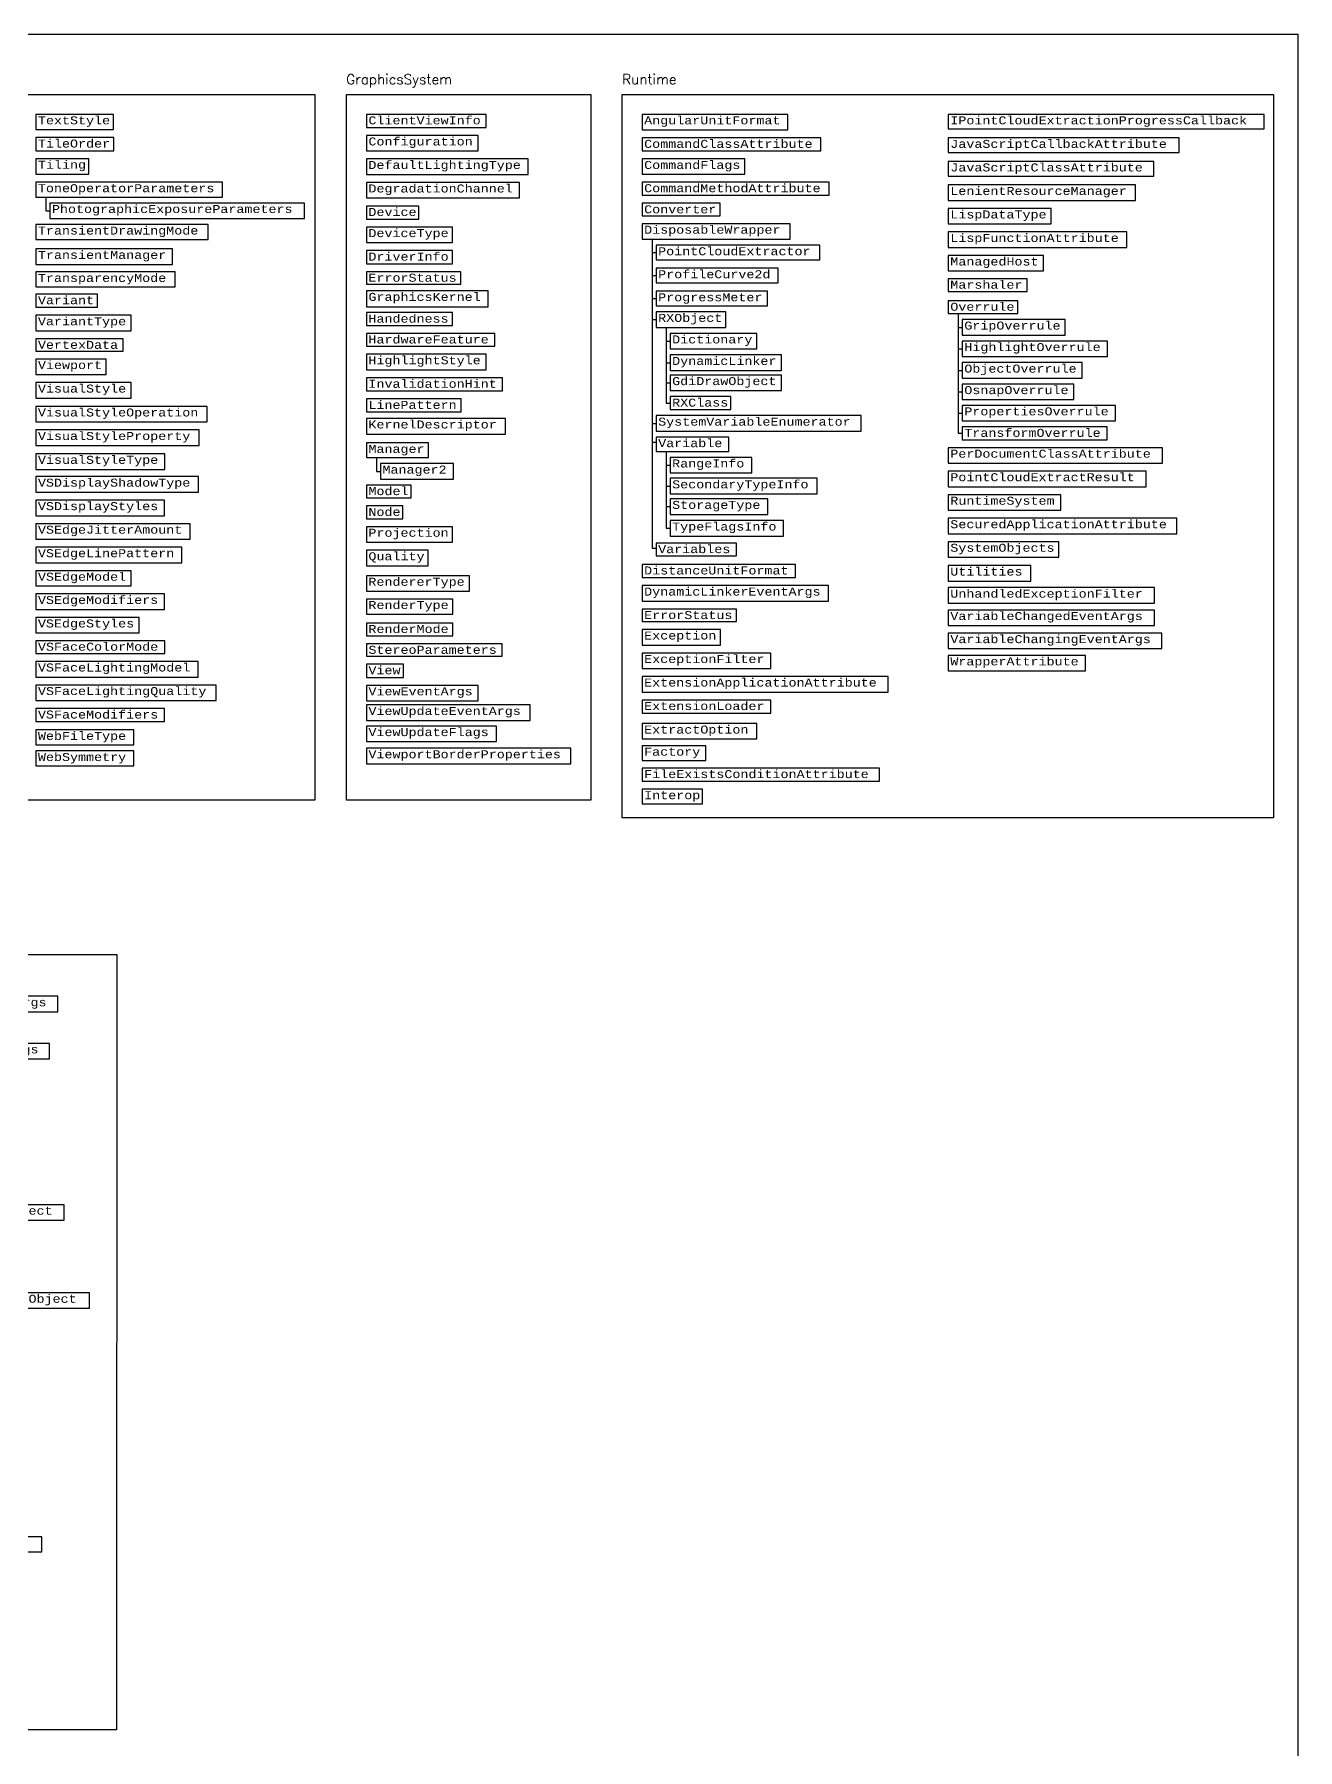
# Model space of a CAD drawing. Header units: inches. Extents: x 349 to 921, y -344 to 10.
# Drawn here: x 857.8 to 920.9, y -84.6 to 1.1 of the extents above; entities that cross this region are included whole.
import ezdxf

# ---------------------------------------------------------------- set-up
doc = ezdxf.new("R2010")
doc.units = ezdxf.units.IN
doc.header["$MEASUREMENT"] = 0
for name, color, linetype in [('Managed classes', 3, 'Continuous'), ('ObjectARX 2009 Managed classes', 7, 'Continuous'), ('ObjectARX 2010 Managed classes', 7, 'Continuous')]:
    doc.layers.add(name, color=color, linetype=linetype)
doc.styles.add('Categories', font='romanc.shx', dxfattribs={"height": 0.5})
doc.styles.add('PureManaged', font='cour.ttf', dxfattribs={"height": 0.4})
doc.styles.get("Standard").update_dxf_attribs({"font": 'cour.ttf'})

msp = doc.modelspace()

# ---------------------------------------------------------------- linework, layer by layer
for p, q in [((858.382, -7.032), (858.382, -7.72)), ((858.382, -7.72), (858.582, -7.72)), ((888.68, -9.142), (888.68, -24.583)), ((888.68, -9.808), (888.88, -9.808)), ((888.68, -10.958), (888.88, -10.958)), ((888.68, -12.108), (888.88, -12.108)), ((903.981, -12.857), (903.981, -18.84)), ((888.68, -13.161), (888.88, -13.161)), ((889.38, -13.549), (889.38, -17.328)), ((903.981, -13.545), (904.181, -13.545)), ((889.38, -14.237), (889.58, -14.237)), ((889.38, -15.312), (889.58, -15.312)), ((903.981, -14.62), (904.181, -14.62)), ((903.981, -15.695), (904.181, -15.695)), ((889.38, -16.32), (889.58, -16.32)), ((903.981, -16.764), (904.181, -16.764)), ((889.38, -17.328), (889.58, -17.328)), ((903.981, -17.832), (904.181, -17.832)), ((888.68, -18.347), (888.88, -18.347)), ((903.981, -18.84), (904.181, -18.84)), ((888.68, -19.287), (888.88, -19.287)), ((874.9, -20.055), (874.9, -20.743)), ((889.38, -19.749), (889.38, -23.589)), ((889.38, -20.437), (889.58, -20.437)), ((874.9, -20.743), (875.1, -20.743)), ((889.38, -21.478), (889.58, -21.478)), ((889.38, -22.507), (889.58, -22.507)), ((889.38, -23.589), (889.58, -23.589)), ((888.68, -24.583), (888.88, -24.583))]:
    msp.add_line(p, q)
for points in [[(636.228, 1.1), (920.942, 1.1), (920.942, -185.231), (636.229, -185.231)], [(772.659, -1.9), (871.828, -1.9), (871.828, -37.18), (772.659, -37.18)], [(873.4, -1.9), (885.608, -1.9), (885.608, -37.18), (873.4, -37.18)], [(887.18, -1.9), (919.735, -1.9), (919.735, -38.052), (887.18, -38.052)], [(857.882, -2.9), (857.882, -3.661), (861.76, -3.661), (861.76, -2.9)], [(874.4, -2.9), (874.4, -3.555), (880.389, -3.555), (880.389, -2.9)], [(888.18, -2.9), (888.18, -3.675), (895.467, -3.675), (895.467, -2.9)], [(903.481, -2.9), (903.481, -3.632), (919.267, -3.632), (919.267, -2.9)], [(857.882, -4.061), (857.882, -4.716), (861.775, -4.716), (861.775, -4.061)], [(874.4, -3.955), (874.4, -4.73), (879.978, -4.73), (879.978, -3.955)], [(888.18, -4.075), (888.18, -4.73), (897.106, -4.73), (897.106, -4.075)], [(903.481, -4.077), (903.481, -4.809), (915.013, -4.809), (915.013, -4.077)], [(857.882, -5.116), (857.882, -5.891), (860.527, -5.891), (860.527, -5.116)], [(874.4, -5.13), (874.4, -5.905), (882.475, -5.905), (882.475, -5.13)], [(888.18, -5.13), (888.18, -5.891), (893.308, -5.891), (893.308, -5.13)], [(903.481, -5.254), (903.481, -5.986), (913.752, -5.986), (913.752, -5.254)], [(857.882, -6.291), (857.882, -7.032), (867.206, -7.032), (867.206, -6.291)], [(874.4, -6.305), (874.4, -7.081), (882.046, -7.081), (882.046, -6.305)], [(888.18, -6.291), (888.18, -6.946), (897.526, -6.946), (897.526, -6.291)], [(903.481, -6.428), (903.481, -7.203), (912.842, -7.203), (912.842, -6.428)], [(858.582, -7.332), (858.582, -8.108), (871.311, -8.108), (871.311, -7.332)], [(874.4, -7.481), (874.4, -8.136), (877.013, -8.136), (877.013, -7.481)], [(888.18, -7.346), (888.18, -7.966), (892.079, -7.966), (892.079, -7.346)], [(903.481, -7.603), (903.481, -8.378), (908.625, -8.378), (908.625, -7.603)], [(857.882, -8.408), (857.882, -9.149), (866.494, -9.149), (866.494, -8.408)], [(874.4, -8.536), (874.4, -9.311), (878.694, -9.311), (878.694, -8.536)], [(888.18, -8.366), (888.18, -9.142), (895.573, -9.142), (895.573, -8.366)], [(903.481, -8.778), (903.481, -9.554), (912.407, -9.554), (912.407, -8.778)], [(857.882, -9.626), (857.882, -10.402), (864.716, -10.402), (864.716, -9.626)], [(874.4, -9.711), (874.4, -10.366), (878.698, -10.366), (878.698, -9.711)], [(888.88, -9.442), (888.88, -10.174), (897.067, -10.174), (897.067, -9.442)], [(903.481, -9.954), (903.481, -10.715), (908.245, -10.715), (908.245, -9.954)], [(857.882, -10.776), (857.882, -11.517), (864.839, -11.517), (864.839, -10.776)], [(874.4, -10.766), (874.4, -11.386), (879.121, -11.386), (879.121, -10.766)], [(888.88, -10.592), (888.88, -11.324), (894.982, -11.324), (894.982, -10.592)], [(903.481, -11.115), (903.481, -11.755), (907.415, -11.755), (907.415, -11.115)], [(857.882, -11.889), (857.882, -12.544), (860.967, -12.544), (860.967, -11.889)], [(874.4, -11.723), (874.4, -12.515), (880.488, -12.515), (880.488, -11.723)], [(888.88, -11.742), (888.88, -12.474), (894.442, -12.474), (894.442, -11.742)], [(874.4, -12.811), (874.4, -13.451), (878.694, -13.451), (878.694, -12.811)], [(888.88, -12.774), (888.88, -13.549), (892.361, -13.549), (892.361, -12.774)], [(903.481, -12.217), (903.481, -12.857), (906.953, -12.857), (906.953, -12.217)], [(857.882, -12.944), (857.882, -13.719), (862.644, -13.719), (862.644, -12.944)], [(904.181, -13.157), (904.181, -13.932), (909.325, -13.932), (909.325, -13.157)], [(857.882, -14.119), (857.882, -14.73), (862.237, -14.73), (862.237, -14.119)], [(874.4, -13.851), (874.4, -14.492), (880.812, -14.492), (880.812, -13.851)], [(889.58, -13.849), (889.58, -14.624), (893.91, -14.624), (893.91, -13.849)], [(904.181, -14.232), (904.181, -15.008), (911.433, -15.008), (911.433, -14.232)], [(857.882, -15.13), (857.882, -15.906), (861.388, -15.906), (861.388, -15.13)], [(874.4, -14.892), (874.4, -15.667), (880.392, -15.667), (880.392, -14.892)], [(889.58, -14.924), (889.58, -15.7), (895.149, -15.7), (895.149, -14.924)], [(904.181, -15.308), (904.181, -16.083), (910.174, -16.083), (910.174, -15.308)], [(874.4, -16.067), (874.4, -16.722), (881.194, -16.722), (881.194, -16.067)], [(889.58, -15.932), (889.58, -16.708), (895.149, -16.708), (895.149, -15.932)], [(857.882, -16.306), (857.882, -17.081), (862.644, -17.081), (862.644, -16.306)], [(874.4, -17.122), (874.4, -17.776), (879.138, -17.776), (879.138, -17.122)], [(889.58, -17.008), (889.58, -17.648), (892.62, -17.648), (892.62, -17.008)], [(904.181, -16.383), (904.181, -17.144), (909.753, -17.144), (909.753, -16.383)], [(857.882, -17.5), (857.882, -18.276), (866.439, -18.276), (866.439, -17.5)], [(888.88, -17.959), (888.88, -18.735), (899.12, -18.735), (899.12, -17.959)], [(904.181, -17.444), (904.181, -18.219), (911.829, -18.219), (911.829, -17.444)], [(857.882, -18.676), (857.882, -19.451), (866.041, -19.451), (866.041, -18.676)], [(874.4, -18.099), (874.4, -18.891), (881.348, -18.891), (881.348, -18.099)], [(904.181, -18.519), (904.181, -19.16), (911.421, -19.16), (911.421, -18.519)], [(874.4, -19.323), (874.4, -20.055), (877.494, -20.055), (877.494, -19.323)], [(888.88, -19.034), (888.88, -19.749), (892.505, -19.749), (892.505, -19.034)], [(903.481, -19.56), (903.481, -20.335), (914.19, -20.335), (914.19, -19.56)], [(857.882, -19.867), (857.882, -20.642), (864.325, -20.642), (864.325, -19.867)], [(875.1, -20.355), (875.1, -21.131), (878.75, -21.131), (878.75, -20.355)], [(889.58, -20.049), (889.58, -20.824), (893.659, -20.824), (893.659, -20.049)], [(857.882, -21.007), (857.882, -21.782), (866.005, -21.782), (866.005, -21.007)], [(874.4, -21.431), (874.4, -22.071), (876.629, -22.071), (876.629, -21.431)], [(889.58, -21.091), (889.58, -21.866), (896.93, -21.866), (896.93, -21.091)], [(903.481, -20.735), (903.481, -21.511), (913.37, -21.511), (913.37, -20.735)], [(857.882, -22.182), (857.882, -22.958), (864.308, -22.958), (864.308, -22.182)], [(889.58, -22.119), (889.58, -22.894), (894.454, -22.894), (894.454, -22.119)], [(903.481, -21.911), (903.481, -22.686), (909.108, -22.686), (909.108, -21.911)], [(874.4, -22.471), (874.4, -23.111), (876.211, -23.111), (876.211, -22.471)], [(903.481, -23.086), (903.481, -23.861), (914.908, -23.861), (914.908, -23.086)], [(857.882, -23.358), (857.882, -24.133), (865.589, -24.133), (865.589, -23.358)], [(874.4, -23.511), (874.4, -24.287), (878.7, -24.287), (878.7, -23.511)], [(889.58, -23.201), (889.58, -23.977), (895.252, -23.977), (895.252, -23.201)], [(857.882, -24.533), (857.882, -25.309), (865.179, -25.309), (865.179, -24.533)], [(874.4, -24.687), (874.4, -25.462), (877.487, -25.462), (877.487, -24.687)], [(888.88, -24.33), (888.88, -24.971), (892.888, -24.971), (892.888, -24.33)], [(903.481, -24.261), (903.481, -25.037), (909.009, -25.037), (909.009, -24.261)], [(857.882, -25.709), (857.882, -26.47), (862.635, -26.47), (862.635, -25.709)], [(888.18, -25.396), (888.18, -26.051), (895.839, -26.051), (895.839, -25.396)], [(903.481, -25.45), (903.481, -26.226), (907.608, -26.226), (907.608, -25.45)], [(874.4, -25.962), (874.4, -26.723), (879.558, -26.723), (879.558, -25.962)], [(888.18, -26.451), (888.18, -27.226), (897.499, -27.226), (897.499, -26.451)], [(903.481, -26.555), (903.481, -27.33), (913.78, -27.33), (913.78, -26.555)], [(857.882, -26.87), (857.882, -27.645), (864.308, -27.645), (864.308, -26.87)], [(874.4, -27.123), (874.4, -27.884), (878.717, -27.884), (878.717, -27.123)], [(857.882, -28.045), (857.882, -28.806), (863.047, -28.806), (863.047, -28.045)], [(888.18, -27.626), (888.18, -28.247), (892.901, -28.247), (892.901, -27.626)], [(903.481, -27.674), (903.481, -28.45), (913.78, -28.45), (913.78, -27.674)], [(874.4, -28.322), (874.4, -28.963), (878.717, -28.963), (878.717, -28.322)], [(888.18, -28.647), (888.18, -29.422), (892.091, -29.422), (892.091, -28.647)], [(903.481, -28.829), (903.481, -29.604), (914.151, -29.604), (914.151, -28.829)], [(857.882, -29.206), (857.882, -29.846), (864.325, -29.846), (864.325, -29.206)], [(874.4, -29.363), (874.4, -29.983), (881.189, -29.983), (881.189, -29.363)], [(888.18, -29.822), (888.18, -30.598), (894.613, -30.598), (894.613, -29.822)], [(903.481, -29.941), (903.481, -30.716), (910.337, -30.716), (910.337, -29.941)], [(857.882, -30.246), (857.882, -31.022), (865.996, -31.022), (865.996, -30.246)], [(874.4, -30.383), (874.4, -31.038), (876.256, -31.038), (876.256, -30.383)], [(857.882, -31.422), (857.882, -32.197), (866.882, -32.197), (866.882, -31.422)], [(874.4, -31.438), (874.4, -32.213), (879.986, -32.213), (879.986, -31.438)], [(888.18, -30.998), (888.18, -31.773), (900.481, -31.773), (900.481, -30.998)], [(874.4, -32.42), (874.4, -33.195), (882.591, -33.195), (882.591, -32.42)], [(888.18, -32.173), (888.18, -32.828), (894.613, -32.828), (894.613, -32.173)], [(857.882, -32.597), (857.882, -33.252), (864.308, -33.252), (864.308, -32.597)], [(888.18, -33.348), (888.18, -34.103), (893.912, -34.103), (893.912, -33.348)], [(857.882, -33.665), (857.882, -34.406), (862.768, -34.406), (862.768, -33.665)], [(874.4, -33.475), (874.4, -34.25), (880.899, -34.25), (880.899, -33.475)], [(857.882, -34.719), (857.882, -35.46), (862.768, -35.46), (862.768, -34.719)], [(874.4, -34.582), (874.4, -35.358), (884.608, -35.358), (884.608, -34.582)], [(888.18, -34.454), (888.18, -35.186), (891.356, -35.186), (891.356, -34.454)], [(888.18, -35.573), (888.18, -36.228), (900.036, -36.228), (900.036, -35.573)], [(888.18, -36.628), (888.18, -37.36), (891.203, -37.36), (891.203, -36.628)], [(790.909, -44.885), (861.92, -44.885), (861.906, -83.641), (790.895, -83.641)], [(845.888, -46.979), (845.888, -47.754), (858.982, -47.754), (858.982, -46.979)], [(845.888, -49.33), (845.888, -50.105), (858.561, -50.105), (858.561, -49.33)], [(846.588, -57.394), (846.588, -58.17), (859.3, -58.17), (859.3, -57.394)], [(846.588, -61.796), (846.588, -62.571), (860.561, -62.571), (860.561, -61.796)], [(846.588, -73.986), (846.588, -74.739), (858.178, -74.739), (858.178, -73.986)]]:
    msp.add_lwpolyline(points, close=True)

# ---------------------------------------------------------------- texts
at = {"color": 1, "char_height": 0.5, "attachment_point": 1, "style": 'Categories'}
for s, insert, width in [('GraphicsSystem', (873.389, -0.9), 5.20387), ('Runtime', (887.18, -0.9), 3.16522)]:
    msp.add_mtext(s, dxfattribs=dict(at, insert=insert, width=width))
at = {"layer": 'Managed classes', "char_height": 0.4, "attachment_point": 1, "style": 'PureManaged'}
for s, insert in [('{\\Fcourier new;TextStyle}', (857.982, -3)), ('{\\Fcourier new;ClientViewInfo}', (874.5, -3)), ('{\\Fcourier new;AngularUnitFormat}', (888.28, -3)), ('{\\Fcourier new|c0;IPointCloudExtractionProgressCallback}', (903.581, -3)), ('{\\Fcourier new;TileOrder}', (857.982, -4.161)), ('{\\Fcourier new;Configuration}', (874.5, -4.055)), ('{\\Fcourier new;CommandClassAttribute}', (888.28, -4.175)), ('{\\Fcourier new;Tiling}', (857.982, -5.216)), ('{\\Fcourier new;DefaultLightingType}', (874.5, -5.23)), ('{\\Fcourier new;CommandFlags}', (888.28, -5.23)), ('{\\Fcourier new;ToneOperatorParameters}', (857.982, -6.391)), ('{\\Fcourier new;DegradationChannel}', (874.5, -6.405)), ('{\\Fcourier new;CommandMethodAttribute}', (888.28, -6.391)), ('{\\Fcourier new;LenientResourceManager}', (903.581, -6.528)), ('{\\Fcourier new|c0;PhotographicExposureParameters}', (858.682, -7.432)), ('{\\Fcourier new;Device}', (874.5, -7.581)), ('{\\Fcourier new;Converter}', (888.28, -7.446)), ('{\\Fcourier new;LispDataType}', (903.581, -7.703)), ('{\\Fcourier new;DisposableWrapper}', (888.28, -8.466)), ('{\\Fcourier new;DeviceType}', (874.5, -8.636)), ('{\\Fcourier new;LispFunctionAttribute}', (903.581, -8.878)), ('{\\Fcourier new;DriverInfo}', (874.5, -9.811)), ('{\\Fcourier new|c0;PointCloudExtractor}', (888.98, -9.542)), ('{\\Fcourier new;ManagedHost}', (903.581, -10.054)), ('{\\Fcourier new;ErrorStatus}', (874.5, -10.866)), ('{\\Fcourier new|c0;ProfileCurve2d}', (888.98, -10.692)), ('{\\Fcourier new;Variant}', (857.982, -11.989)), ('{\\Fcourier new|c0;GraphicsKernel}', (874.5, -11.823)), ('{\\Fcourier new;ProgressMeter}', (888.98, -11.842)), ('{\\Fcourier new;Marshaler}', (903.581, -11.215)), ('{\\Fcourier new;RXObject}', (888.98, -12.874)), ('{\\Fcourier new;VariantType}', (857.982, -13.044)), ('{\\Fcourier new;Handedness}', (874.5, -12.911)), ('{\\Fcourier new;VertexData}', (857.982, -14.219)), ('{\\Fcourier new;HardwareFeature}', (874.5, -13.951)), ('{\\Fcourier new;Dictionary}', (889.68, -13.949)), ('{\\Fcourier new;Viewport}', (857.982, -15.23)), ('{\\Fcourier new;HighlightStyle}', (874.5, -14.992)), ('{\\Fcourier new;DynamicLinker}', (889.68, -15.024)), ('{\\Fcourier new;InvalidationHint}', (874.5, -16.167)), ('{\\Fcourier new;VisualStyle}', (857.982, -16.406)), ('{\\Fcourier new;RXClass}', (889.68, -17.108)), ('{\\Fcourier new;LinePattern}', (874.5, -17.222)), ('{\\Fcourier new|c0;KernelDescriptor}', (874.5, -18.199)), ('{\\Fcourier new|c0;SystemVariableEnumerator}', (888.98, -18.059)), ('{\\Fcourier new;Manager}', (874.5, -19.423)), ('{\\Fcourier new|c0;PerDocumentClassAttribute}', (903.581, -19.66)), ('{\\Fcourier new;VisualStyleType}', (857.982, -19.967)), ('{\\Fcourier new|c0;Manager2}', (875.2, -20.455)), ('{\\Fcourier new|c0;PointCloudExtractResult}', (903.581, -20.835)), ('{\\Fcourier new;Model}', (874.5, -21.531)), ('{\\Fcourier new;RuntimeSystem}', (903.581, -22.011)), ('{\\Fcourier new;Node}', (874.5, -22.571)), ('{\\Fcourier new;SecuredApplicationAttribute}', (903.581, -23.186)), ('{\\Fcourier new;Projection}', (874.5, -23.611)), ('{\\Fcourier new;Quality}', (874.5, -24.787)), ('{\\Fcourier new;SystemObjects}', (903.581, -24.361)), ('{\\Fcourier new;DistanceUnitFormat}', (888.28, -25.496)), ('{\\Fcourier new;RendererType}', (874.5, -26.062)), ('{\\Fcourier new;DynamicLinkerEventArgs}', (888.28, -26.551)), ('{\\Fcourier new;RenderType}', (874.5, -27.223)), ('{\\Fcourier new;ErrorStatus}', (888.28, -27.726)), ('{\\Fcourier new;RenderMode}', (874.5, -28.422)), ('{\\Fcourier new;Exception}', (888.28, -28.747)), ('{\\Fcourier new;StereoParameters}', (874.5, -29.463)), ('{\\Fcourier new;ExceptionFilter}', (888.28, -29.922)), ('{\\Fcourier new;WrapperAttribute}', (903.581, -30.041)), ('{\\Fcourier new;View}', (874.5, -30.483)), ('{\\Fcourier new;ViewEventArgs}', (874.5, -31.538)), ('{\\Fcourier new;ExtensionApplicationAttribute}', (888.28, -31.098)), ('{\\Fcourier new;ExtensionLoader}', (888.28, -32.273)), ('{\\Fcourier new|c0;ExtractOption}', (888.28, -33.448)), ('{\\Fcourier new;ViewportBorderProperties}', (874.5, -34.682)), ('{\\Fcourier new;FileExistsConditionAttribute}', (888.28, -35.673)), ('{\\Fcourier new;Interop}', (888.28, -36.728)), ('{\\Fcourier new;PromptSelectionOptionsEventArgs}', (845.988, -47.079)), ('{\\Fcourier new;PromptSelectionResultEventArgs}', (845.988, -49.43)), ('{\\Fcourier new;CrossingOrWindowSelectedObject}', (846.688, -57.494)), ('{\\Fcourier new;CrossingOrWindowSelectedSubObject}', (846.688, -61.896))]:
    msp.add_mtext(s, dxfattribs=dict(at, insert=insert))
at = {"layer": 'Managed classes', "color": 6, "char_height": 0.4, "attachment_point": 1, "style": 'PureManaged'}
for s, insert in [('{\\Fcourier new|c0;JavaScriptCallbackAttribute}', (903.581, -4.177)), ('{\\Fcourier new|c0;JavaScriptClassAttribute}', (903.581, -5.354)), ('{\\Fcourier new|c0;TransientDrawingMode}', (857.982, -8.508)), ('{\\Fcourier new|c0;TransparencyMode}', (857.982, -10.876)), ('{\\Fcourier new|c0;Utilities}', (903.581, -25.55)), ('{\\Fcourier new|c0;UnhandledExceptionFilter}', (903.581, -26.655)), ('{\\Fcourier new|c0;VariableChangedEventArgs}', (903.581, -27.774)), ('{\\Fcourier new|c0;VariableChangingEventArgs}', (903.581, -28.929)), ('{\\Fcourier new|c0;ViewUpdateEventArgs}', (874.5, -32.52)), ('{\\Fcourier new|c0;WebFileType}', (857.982, -33.765)), ('{\\Fcourier new|c0;ViewUpdateFlags}', (874.5, -33.575)), ('{\\Fcourier new|c0;WebSymmetry}', (857.982, -34.819)), ('{\\Fcourier new|c0;Factory}', (888.28, -34.554))]:
    msp.add_mtext(s, dxfattribs=dict(at, insert=insert))
at = {"layer": 'ObjectARX 2009 Managed classes', "color": 3, "insert": (857.982, -9.726), "char_height": 0.4, "attachment_point": 1}
msp.add_mtext('{\\Fcourier new;TransientManager}', dxfattribs=at)
at = {"layer": 'ObjectARX 2010 Managed classes', "color": 3, "char_height": 0.4, "attachment_point": 1}
for s, insert in [('{\\Fcourier new;Overrule}', (903.581, -12.317)), ('{\\Fcourier new;GripOverrule}', (904.281, -13.257)), ('{\\Fcourier new;HighlightOverrule}', (904.281, -14.332)), ('{\\Fcourier new;ObjectOverrule}', (904.281, -15.408)), ('{\\Fcourier new;GdiDrawObject}', (889.68, -16.032)), ('{\\Fcourier new;OsnapOverrule}', (904.281, -16.483)), ('{\\Fcourier new;VisualStyleOperation}', (857.982, -17.6)), ('{\\Fcourier new;PropertiesOverrule}', (904.281, -17.544)), ('{\\Fcourier new;VisualStyleProperty}', (857.982, -18.776)), ('{\\Fcourier new;TransformOverrule}', (904.281, -18.619)), ('{\\Fcourier new;VSDisplayShadowType}', (857.982, -21.107)), ('{\\Fcourier new;VSDisplayStyles}', (857.982, -22.282)), ('{\\Fcourier new;VSEdgeJitterAmount}', (857.982, -23.458)), ('{\\Fcourier new;VSEdgeLinePattern}', (857.982, -24.633)), ('{\\Fcourier new;VSEdgeModel}', (857.982, -25.809)), ('{\\Fcourier new;VSEdgeModifiers}', (857.982, -26.97)), ('{\\Fcourier new;VSEdgeStyles}', (857.982, -28.145)), ('{\\Fcourier new;VSFaceColorMode}', (857.982, -29.306)), ('{\\Fcourier new;VSFaceLightingModel}', (857.982, -30.346)), ('{\\Fcourier new;VSFaceLightingQuality}', (857.982, -31.522)), ('{\\Fcourier new;VSFaceModifiers}', (857.982, -32.697))]:
    msp.add_mtext(s, dxfattribs=dict(at, insert=insert))
at = {"layer": 'ObjectARX 2010 Managed classes', "color": 6, "char_height": 0.4, "attachment_point": 1}
for s, insert in [('{\\Fcourier new|c0;Variable}', (888.98, -19.134)), ('{\\Fcourier new|c0;RangeInfo}', (889.68, -20.149)), ('{\\Fcourier new|c0;SecondaryTypeInfo}', (889.68, -21.191)), ('{\\Fcourier new|c0;StorageType}', (889.68, -22.219)), ('{\\Fcourier new|c0;TypeFlagsInfo}', (889.68, -23.301)), ('{\\Fcourier new|c0;Variables}', (888.98, -24.43))]:
    msp.add_mtext(s, dxfattribs=dict(at, insert=insert))

doc.saveas('drawing.dxf')
